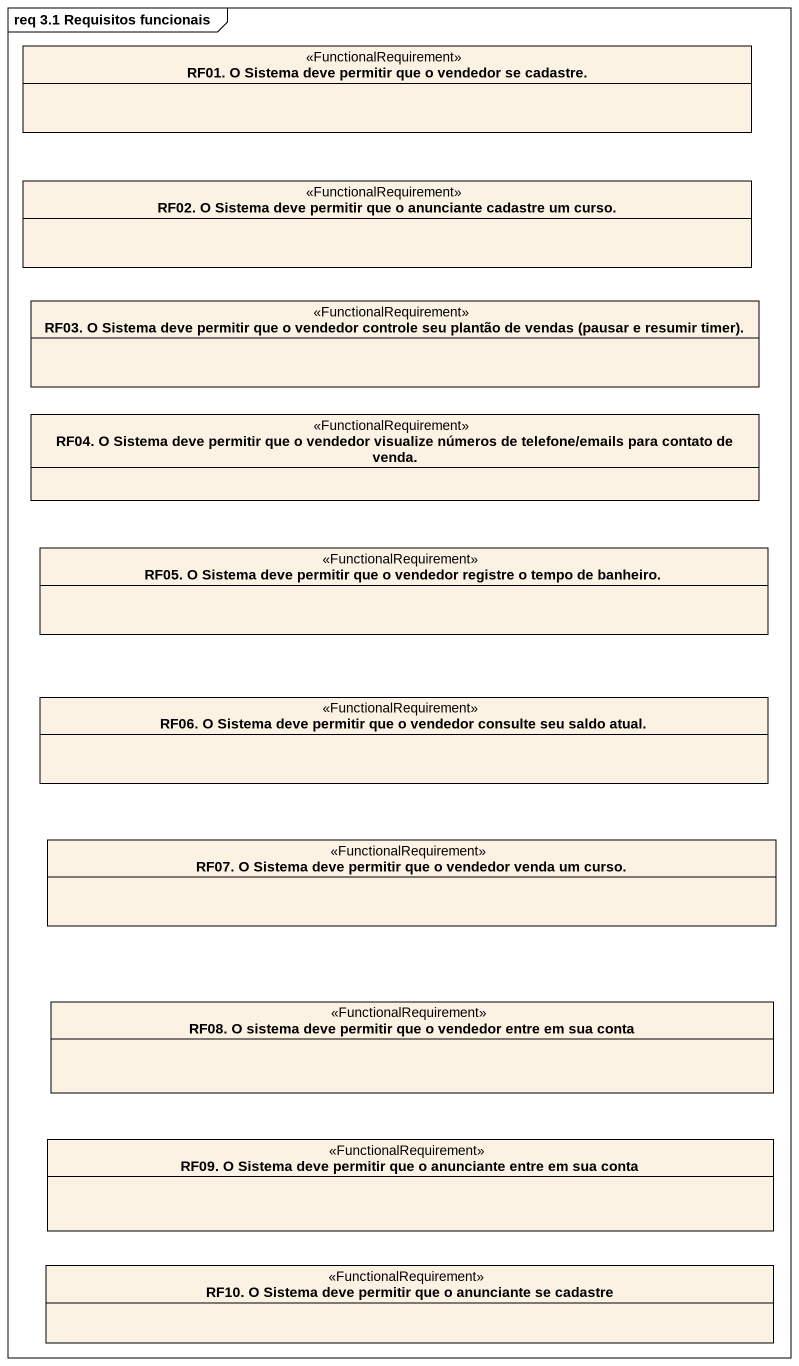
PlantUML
@startuml
mainframe req 3.1 Requisitos funcionais
hide circle
hide empty members
class "RF01. O Sistema deve permitir que o vendedor se cadastre." as RF01_O_Sistema_deve <<FunctionalRequirement>>
class "RF02. O Sistema deve permitir que o anunciante cadastre um curso." as RF02_O_Sistema_deve <<FunctionalRequirement>>
class "RF03. O Sistema deve permitir que o vendedor controle seu plantão de vendas (pausar e resumir timer)." as RF03_O_Sistema_deve <<FunctionalRequirement>>
class "RF04. O Sistema deve permitir que o vendedor visualize números de telefone/emails para contato de venda." as RF04_O_Sistema_deve <<FunctionalRequirement>>
class "RF05. O Sistema deve permitir que o vendedor registre o tempo de banheiro." as RF05_O_Sistema_deve <<FunctionalRequirement>>
class "RF06. O Sistema deve permitir que o vendedor consulte seu saldo atual." as RF06_O_Sistema_deve <<FunctionalRequirement>>
class "RF07. O Sistema deve permitir que o vendedor venda um curso." as RF07_O_Sistema_deve <<FunctionalRequirement>>
class "RF08. O sistema deve permitir que o vendedor entre em sua conta" as RF08_O_sistema_deve <<FunctionalRequirement>>
class "RF09. O Sistema deve permitir que o anunciante entre em sua conta" as RF09_O_Sistema_deve <<FunctionalRequirement>>
class "RF10. O Sistema deve permitir que o anunciante se cadastre" as RF10_O_Sistema_deve <<FunctionalRequirement>>
@enduml
